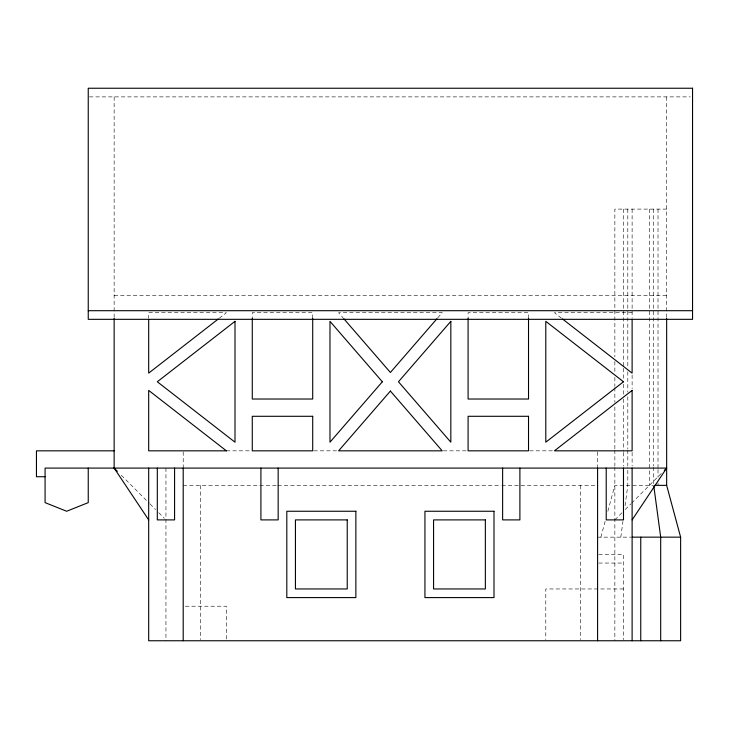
<?xml version="1.0" encoding="UTF-8"?>
<svg xmlns="http://www.w3.org/2000/svg" width="729" height="729" viewBox="0 0 729 729"><rect width="100%" height="100%" fill="white"/><g stroke="black" fill="none" stroke-linecap="round" stroke-linejoin="round"><path stroke-width="0.55" stroke-dasharray="3.65 2.73" d="M620.816 537.155L622.94 521.39M625.072 505.625L627.806 485.359L627.806 467.171M600.878 537.155L605.243 520.971M607.868 511.257L614.857 485.359L653.703 485.359M437.755 317.826L442.193 312.705L338.602 312.705L343.04 317.826M614.857 519.895L622.028 512.724M625.218 509.535L630.795 503.958M631.587 503.156L661.868 472.875M219.229 318.263L226.373 312.705L148.68 312.705L148.68 318.3M89.375 96.884L690.299 96.884M666.652 209.105L614.857 209.105L614.857 356.9M114.143 295.436L666.652 295.436M632.116 312.705L554.423 312.705L561.567 318.263M226.373 450.832L251.15 450.832M313.825 450.832L338.602 450.832M443.323 450.832L466.97 450.832M529.655 450.832L554.423 450.832M183.207 485.359L276.674 485.359M277.813 485.359L500.714 485.359M501.853 485.359L597.589 485.359M597.589 537.155L631.041 537.155M598.719 554.423L623.486 554.423L623.486 639.625M598.719 563.052L623.486 563.052M623.486 588.959L545.793 588.959L545.793 639.625M185.366 606.218L226.373 606.218L226.373 639.643M121.315 475.262L149.208 503.156M150.01 503.958L155.587 509.535M158.767 512.724L164.353 518.301M666.652 96.884L666.652 318.382M658.023 209.105L658.023 468.31M658.023 469.449L658.023 477.404M658.023 483.09L658.023 485.359M653.703 209.105L653.703 466.031M653.703 467.171L653.703 484.22M649.384 209.105L649.384 485.359M632.116 209.105L632.116 318.3M632.116 375.089L632.116 388.73M632.116 452.39L632.116 466.031M627.806 209.105L627.806 367.124M627.806 371.681L627.806 392.138M627.806 396.685L627.806 448.982M627.806 450.121L627.806 466.031M623.486 209.105L623.486 367.124M623.486 368.263L623.486 379.636M623.486 384.183L623.486 394.416M623.486 398.963L623.486 451.251M623.486 452.39L623.486 466.031M614.857 361.447L614.857 372.811M614.857 377.358L614.857 386.452M614.857 387.591L614.857 402.372M614.857 406.919L614.857 448.982M614.857 450.121L614.857 466.031M614.857 467.171L614.857 640.755M597.589 451.907L597.589 468.091M580.32 485.359L580.32 639.625M528.525 318.382L528.525 312.705L468.091 312.705L468.091 318.382M312.705 318.382L312.705 312.705L252.27 312.705L252.27 318.382M200.475 485.359L200.475 639.643M183.207 451.907L183.207 468.091M165.948 468.091L165.948 640.755M114.143 96.884L114.143 318.382"/><path stroke-width="1.09" d="M632.116 519.895L666.652 468.091L45.08 468.091L45.08 502.627L66.667 511.257L88.245 502.627L88.245 468.091M437.017 318.682L390.398 372.464L343.778 318.682M664.265 470.487L666.652 468.091M218.335 318.956L148.68 373.13L148.68 319.42M88.245 310.7L692.55 310.7M114.143 450.832L36.45 450.832L36.45 476.73L45.08 476.73M654.779 485.359L666.652 485.359L680.622 537.155L680.622 640.755L148.68 640.755L148.68 468.091M632.116 537.155L680.622 537.155M562.46 318.956L632.116 373.13L632.116 319.42M114.143 318.382L114.143 468.091L117.333 471.28M114.143 468.091L148.68 519.895M653.858 486.489L660.693 537.155L660.693 640.755M666.652 318.382L666.652 485.359M640.755 537.155L640.755 640.755M632.116 468.091L632.116 640.755M623.486 468.091L623.486 519.895L606.218 519.895L606.218 468.091M597.589 468.091L597.589 640.755M528.525 318.382L528.525 399.027L468.091 399.027L468.091 318.382M519.895 468.091L519.895 519.895L502.627 519.895L502.627 468.091M312.705 318.382L312.705 399.027L252.27 399.027L252.27 318.382M278.168 468.091L278.168 519.895L260.909 519.895L260.909 468.091M183.207 468.091L183.207 640.755M174.577 468.091L174.577 519.895L157.309 519.895L157.309 468.091M382.342 381.768L329.973 442.193L329.973 321.334L382.342 381.768M390.398 391.063L338.602 450.832L442.193 450.832L390.398 391.063M450.832 321.334L398.453 381.768L450.832 442.193L450.832 321.334M235.002 321.334L157.309 381.768L235.002 442.193L235.002 321.334M623.486 381.768L545.793 442.193L545.793 321.334L623.486 381.768M632.116 390.398L554.423 450.832L632.116 450.832L632.116 390.398M692.55 88.245L88.245 88.245L88.245 319.329L692.55 319.329L692.55 88.245M312.705 416.295L252.27 416.295L252.27 450.832L312.705 450.832L312.705 416.295M528.525 416.295L468.091 416.295L468.091 450.832L528.525 450.832L528.525 416.295M226.373 450.832L148.68 450.832L148.68 390.398L226.373 450.832M355.87 511.257L286.807 511.257L286.807 597.589L355.87 597.589L355.87 511.257M493.998 511.257L424.934 511.257L424.934 597.589L493.998 597.589L493.998 511.257M347.232 519.895L295.436 519.895L295.436 588.959L347.232 588.959L347.232 519.895M485.359 519.895L433.564 519.895L433.564 588.959L485.359 588.959L485.359 519.895"/></g></svg>
